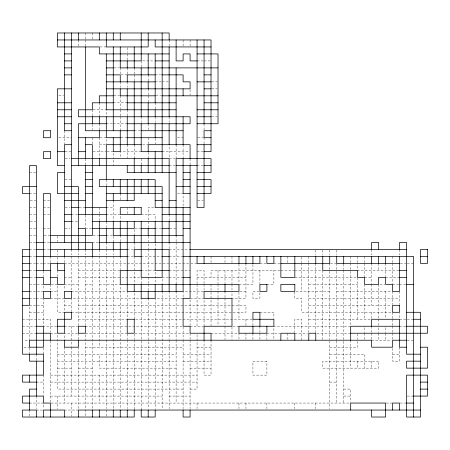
<?xml version="1.0" encoding="UTF-8"?>
<svg xmlns="http://www.w3.org/2000/svg" width="450" height="450" viewBox="0 0 450 450"><rect width="100%" height="100%" fill="white"/><g stroke="black" fill="none" stroke-linecap="round" stroke-linejoin="round"><path stroke-width="0.34" stroke-dasharray="2.25 1.69" d="M100.007 46.941L106.296 46.941M142.605 60.907L153.776 60.907M197.066 60.907L203.355 60.907M204.053 60.907L210.336 60.907M113.974 67.888L119.559 67.888M120.954 74.869L127.243 74.869M155.171 74.869L162.157 74.869M155.171 81.855L161.454 81.855M162.157 81.855L168.441 81.855M211.731 81.855L217.316 81.855M211.731 88.836L217.316 88.836M58.809 95.816L63.697 95.816M113.974 95.816L119.559 95.816M155.869 95.816L161.454 95.816M113.276 102.802L127.243 102.802M93.026 109.783L106.296 109.783L106.296 116.066M211.731 116.769L217.316 116.769M106.296 123.75L112.579 123.75M113.276 123.75L127.243 123.75M134.224 130.731L141.204 130.731M58.809 137.717L71.381 137.717M100.007 137.717L106.296 137.717L106.296 144M120.954 137.717L127.243 137.717M177.519 137.717L183.105 137.717M197.769 137.717L203.355 137.717M99.309 144.697L106.296 144.697M142.605 144.697L148.191 144.697M65.093 151.684L71.381 151.684M93.026 151.684L106.296 151.684M106.993 151.684L113.276 151.684L113.276 157.967M141.204 151.684L120.257 151.684L120.257 157.967M162.157 151.684L188.691 151.684M197.066 151.684L203.355 151.684M65.093 158.664L69.981 158.664M175.421 158.664L169.138 158.664L169.138 144.697M169.138 165.645L175.421 165.645M197.066 165.645L203.355 165.645M29.481 172.631L35.769 172.631M65.093 179.612L71.381 179.612M29.481 193.579L35.769 193.579M177.519 193.579L183.105 193.579L183.105 206.145M30.184 200.559L35.769 200.559M43.447 200.559L49.731 200.559M197.769 200.559L203.355 200.559M29.481 207.546L35.769 207.546M43.447 207.546L49.731 207.546M65.093 207.546L69.981 207.546M79.059 207.546L85.343 207.546M106.296 207.546L113.276 207.546M153.776 207.546L148.191 207.546L148.191 220.809M29.481 214.526L35.769 214.526M43.447 214.526L49.731 214.526M71.381 214.526L77.664 214.526M106.296 214.526L120.257 214.526L120.257 220.809M141.204 214.526L155.171 214.526L155.171 220.809M30.184 221.507L35.769 221.507M71.381 221.507L77.664 221.507M29.481 228.493L35.769 228.493M43.447 228.493L49.731 228.493M65.093 228.493L69.981 228.493M85.343 228.493L91.631 228.493M141.204 228.493L134.224 228.493L134.224 234.776M155.171 228.493L162.157 228.493M169.836 228.493L176.119 228.493M29.481 235.474L35.769 235.474M44.145 235.474L49.731 235.474M93.026 235.474L98.612 235.474M106.296 235.474L112.579 235.474M29.481 242.454L35.769 242.454M43.447 242.454L49.731 242.454M92.329 242.454L98.612 242.454M29.481 249.441L35.769 249.441M43.447 249.441L49.731 249.441M127.243 249.441L133.526 249.441M169.138 249.441L190.086 249.441M29.481 256.421L35.769 256.421M127.243 256.421L133.526 256.421M141.204 256.421L162.157 256.421M169.138 256.421L183.105 256.421M29.481 263.407L35.769 263.407M36.467 263.407L42.75 263.407M43.447 263.407L49.731 263.407M64.395 263.407L188.691 263.407M190.783 263.407L197.066 263.407M259.914 263.407L266.197 263.407M273.881 263.407L280.164 263.407M330.441 263.407L336.026 263.407M400.269 263.407L405.855 263.407M407.25 263.407L413.533 263.407M29.481 270.388L35.769 270.388M78.362 270.388L120.257 270.388M141.204 270.388L155.171 270.388L155.171 283.657M169.138 270.388L190.086 270.388M280.164 270.388L211.033 270.388L211.033 277.369M280.862 270.388L294.131 270.388M294.829 270.388L322.059 270.388M398.869 270.388L357.671 270.388L357.671 263.407M30.184 277.369L35.769 277.369M64.395 277.369L71.381 277.369M78.362 277.369L141.204 277.369L141.204 284.355M168.441 277.369L162.157 277.369L162.157 283.657M169.138 277.369L183.105 277.369M197.066 277.369L245.947 277.369M294.829 277.369L357.671 277.369L357.671 319.269M364.657 277.369L371.638 277.369M385.605 277.369L398.869 277.369M29.481 284.355L35.769 284.355M37.164 284.355L43.447 284.355L43.447 289.941M51.131 284.355L57.414 284.355L57.414 312.283L64.395 312.283M78.362 284.355L64.395 284.355L64.395 289.941M85.343 284.355L92.329 284.355M99.309 284.355L120.257 284.355L120.257 408.645M238.967 284.355L252.934 284.355L252.934 263.407M266.895 284.355L273.881 284.355L273.881 270.388M308.796 284.355L357.671 284.355M380.019 284.355L384.907 284.355M392.586 284.355L398.869 284.355M399.566 284.355L405.855 284.355M29.481 291.336L42.75 291.336M50.434 291.336L57.414 291.336M71.381 291.336L126.546 291.336M203.355 291.336L183.105 291.336L183.105 297.619M245.947 291.336L238.967 291.336L238.967 319.269M259.217 291.336L252.934 291.336L252.934 298.316L259.914 298.316L259.914 291.336M329.743 291.336L294.829 291.336L294.829 298.316L301.809 298.316L301.809 312.283L391.191 312.283M336.724 291.336L391.191 291.336M29.481 298.316L35.769 298.316M36.467 298.316L42.75 298.316M50.434 298.316L64.395 298.316L64.395 311.586M183.105 298.316L155.171 298.316L155.171 408.645M308.796 298.316L399.566 298.316M35.769 305.303L29.481 305.303L29.481 340.217L23.895 340.217M37.164 305.303L43.447 305.303M64.395 305.303L71.381 305.303M78.362 305.303L245.947 305.303L245.947 312.283L231.981 312.283M308.796 305.303L391.191 305.303M29.481 312.283L43.447 312.283M71.381 312.283L231.283 312.283M259.914 312.283L273.881 312.283L273.881 318.566M22.5 319.269L50.434 319.269L50.434 332.533M78.362 319.269L127.243 319.269L127.243 291.336M252.231 319.269L134.224 319.269L134.224 291.336M308.796 319.269L370.941 319.269M405.855 319.269L399.566 319.269L399.566 312.981M407.25 319.269L412.836 319.269M22.5 326.25L35.769 326.25M56.717 326.25L43.447 326.25L43.447 299.019M64.395 326.25L77.664 326.25M85.343 326.25L183.105 326.25L183.105 339.519M190.086 326.25L203.355 326.25M238.967 326.25L231.981 326.25L231.981 339.519M399.566 326.25L405.855 326.25M22.5 333.231L36.467 333.231M50.434 333.231L56.717 333.231M77.664 333.231L64.395 333.231L64.395 340.217M127.243 333.231L85.343 333.231L85.343 416.329M211.033 333.231L238.967 333.231L238.967 339.519M266.895 333.231L280.164 333.231M294.829 333.231L307.395 333.231M350.691 333.231L315.776 333.231L315.776 263.407M371.638 340.217L391.191 340.217M407.25 340.217L413.533 340.217M23.895 347.197L29.481 347.197M85.343 347.197L183.105 347.197M197.066 347.197L211.033 347.197M329.743 347.197L357.671 347.197L357.671 340.217M57.414 354.184L176.119 354.184M183.105 354.184L211.033 354.184M329.743 354.184L364.657 354.184L364.657 368.145M392.586 354.184L399.566 354.184M57.414 361.164L176.119 361.164M183.105 361.164L211.033 361.164M57.414 368.145L71.381 368.145M78.362 368.145L92.329 368.145M176.119 368.145L99.309 368.145L99.309 354.184M190.086 368.145L211.033 368.145M50.434 375.131L197.066 375.131M36.467 382.112L43.447 382.112M50.434 382.112L197.066 382.112M329.743 382.112L336.724 382.112M183.105 389.093L57.414 389.093L57.414 333.231M190.086 389.093L197.066 389.093L197.066 333.231M343.704 389.093L350.691 389.093L350.691 402.362M50.434 396.079L162.157 396.079M169.138 396.079L190.086 396.079M343.704 396.079L350.691 396.079M407.25 396.079L413.533 396.079M29.481 403.059L43.447 403.059L43.447 408.645M51.131 403.059L350.691 403.059M386.303 403.059L392.586 403.059M400.269 403.059L406.553 403.059M36.467 410.046L43.447 410.046M64.395 410.046L78.362 410.046M399.566 249.441L399.566 255.026M399.566 291.336L399.566 304.605M399.566 347.197L399.566 361.164L392.586 361.164L392.586 347.197M392.586 256.421L392.586 262.704M392.586 263.407L392.586 283.657M392.586 291.336L392.586 304.605M392.586 312.283L392.586 318.566M392.586 319.269L392.586 325.553M392.586 326.25L392.586 332.533M392.586 333.231L392.586 339.519M385.605 263.407L385.605 276.671M385.605 291.336L385.605 318.566M385.605 327.645L385.605 332.533M385.605 333.231L385.605 340.217M378.619 263.407L378.619 270.388M378.619 284.355L378.619 318.566M378.619 319.269L378.619 325.553M378.619 327.645L378.619 332.533M378.619 333.231L378.619 340.217M371.638 249.441L371.638 255.026M371.638 263.407L371.638 283.657M371.638 284.355L371.638 305.303M371.638 312.283L371.638 318.566M371.638 326.25L371.638 332.533M371.638 333.231L371.638 339.519M371.638 361.164L371.638 368.145M364.657 256.421L364.657 262.704M364.657 263.407L364.657 276.671M364.657 284.355L364.657 319.269M364.657 327.645L364.657 332.533M364.657 333.231L364.657 339.519M357.671 256.421L357.671 262.704M357.671 333.934L357.671 339.519M357.671 361.164L357.671 368.145M350.691 256.421L350.691 262.704M350.691 263.407L350.691 326.25L273.881 326.25L273.881 339.519M350.691 340.217L350.691 368.145M343.704 264.105L343.704 269.691M343.704 270.388L343.704 403.059M336.724 250.138L336.724 255.026M336.724 263.407L336.724 340.217M336.724 340.914L336.724 403.059M329.743 250.138L329.743 255.026M329.743 263.407L329.743 339.519M329.743 340.914L329.743 408.645M322.757 250.138L322.757 255.026M322.757 270.388L322.757 339.519M315.776 250.138L315.776 255.026M315.776 403.059L315.776 408.645M308.796 256.421L308.796 262.704M308.796 263.407L308.796 332.533M301.809 257.119L301.809 262.704M301.809 263.407L301.809 291.336M301.809 340.217L301.809 319.269L294.829 319.269L294.829 332.533M294.829 403.059L294.829 408.645M287.843 256.421L287.843 262.704M287.843 333.231L287.843 339.519M266.895 333.934L266.895 339.519M266.895 403.059L266.895 408.645M259.914 270.388L259.914 283.657M259.914 326.25L259.914 332.533M259.914 333.231L259.914 339.519M252.934 319.269L252.934 325.553M252.934 333.231L252.934 339.519M245.947 263.407L245.947 298.316L231.981 298.316L231.981 291.336M245.947 319.269L245.947 325.553M245.947 333.231L245.947 339.519M245.947 403.059L245.947 408.645M238.967 264.105L238.967 283.657M238.967 403.059L238.967 408.645M231.981 256.421L231.981 262.704M231.981 270.388L231.981 283.657M231.981 284.355L231.981 289.941M225 256.421L225 262.704M225 270.388L225 283.657M225 291.336L225 297.619M225 298.316L225 325.553M225 326.25L225 339.519M218.019 270.388L218.019 283.657M218.019 284.355L218.019 289.941M218.019 291.336L218.019 297.619M218.019 298.316L218.019 325.553M211.033 256.421L211.033 262.704M211.033 284.355L211.033 325.553M211.033 340.217L211.033 375.131L204.053 375.131L204.053 340.217M204.053 123.75L204.053 130.033M204.053 137.717L204.053 144M204.053 283.657L204.053 270.388L197.066 270.388L197.066 283.657M204.053 284.355L204.053 289.941M204.053 326.25L204.053 298.316L190.086 298.316L190.086 325.553M197.066 284.355L197.066 326.25M197.066 403.059L197.066 408.645M190.086 39.954L190.086 46.243M190.086 89.533L190.086 95.119M190.086 158.664L190.086 164.947M190.086 339.519L190.086 333.231L134.224 333.231L134.224 339.519M190.086 340.217L190.086 408.645M183.105 39.954L183.105 46.243M183.105 144.697L183.105 157.967M183.105 340.217L183.105 408.645M176.119 144.697L176.119 157.967M176.119 235.474L176.119 241.757M176.119 242.454L176.119 284.355M176.119 291.336L176.119 339.519M176.119 340.217L176.119 403.059M169.138 39.954L169.138 46.243M169.138 116.769L169.138 122.355M169.138 214.526L169.138 221.507M169.138 242.454L169.138 248.743M169.138 291.336L169.138 339.519M169.138 340.217L169.138 408.645M162.157 291.336L162.157 408.645M155.171 102.802L155.171 109.086M155.171 116.769L155.171 122.355M155.171 138.414L155.171 144M155.171 243.855L155.171 249.441M148.191 74.869L148.191 81.157M148.191 88.836L148.191 95.119M148.191 95.816L148.191 102.802M148.191 123.75L148.191 130.033M148.191 137.717L148.191 144M148.191 152.381L148.191 157.967M148.191 221.507L148.191 227.796M148.191 236.171L148.191 241.757M148.191 243.855L148.191 248.743M148.191 249.441L148.191 276.671M148.191 277.369L148.191 283.657M148.191 284.355L148.191 291.336M148.191 298.316L148.191 408.645M141.204 60.907L141.204 67.191M141.204 116.769L141.204 122.355M141.204 158.664L141.204 164.947M141.204 410.046L141.204 298.316L71.381 298.316L71.381 311.586M134.224 67.888L134.224 74.171M134.224 74.869L134.224 81.157M134.224 144.697L134.224 157.967M134.224 242.454L134.224 249.441M134.224 256.421L134.224 284.355M134.224 340.217L134.224 410.046M127.243 47.638L127.243 52.526M127.243 53.921L127.243 60.204M127.243 67.888L127.243 74.171M127.243 81.855L127.243 87.441M127.243 109.783L127.243 116.066M127.243 144.697L127.243 157.967M127.243 207.546L127.243 213.829M127.243 333.934L127.243 339.519M127.243 340.217L127.243 408.645M120.257 67.888L120.257 74.171M120.257 81.855L120.257 87.441M120.257 95.816L120.257 109.086M120.257 109.783L120.257 116.066M120.257 116.769L120.257 130.033M120.257 193.579L120.257 199.862M120.257 235.474L120.257 241.757M120.257 256.421L120.257 269.691M113.276 160.059L113.276 164.947M113.276 200.559L113.276 220.809M113.276 236.171L113.276 242.454M113.276 249.441L113.276 255.026M113.276 256.421L113.276 408.645M106.296 179.612L106.296 185.895M106.296 221.507L106.296 227.796M106.296 242.454L106.296 248.743M106.296 249.441L106.296 255.026M106.296 256.421L106.296 339.519M106.296 340.217L106.296 408.645M106.296 410.046L106.296 416.329M99.309 102.802L99.309 116.066M99.309 123.75L99.309 130.033M99.309 137.717L99.309 157.967M99.309 207.546L99.309 213.829M99.309 214.526L99.309 221.507M99.309 250.138L99.309 255.026M99.309 256.421L99.309 347.197M99.309 375.131L99.309 403.059M92.329 32.974L92.329 39.257M92.329 109.783L92.329 116.066M92.329 124.448L92.329 130.033M92.329 137.717L92.329 144M92.329 256.421L92.329 408.645M85.343 32.974L85.343 39.257M85.343 39.954L85.343 46.243M85.343 158.664L85.343 164.947M85.343 215.224L85.343 227.796M85.343 249.441L85.343 255.026M85.343 256.421L85.343 325.553M78.362 39.954L78.362 46.243M78.362 249.441L78.362 255.026M78.362 256.421L78.362 325.553M78.362 333.231L78.362 339.519M78.362 347.197L78.362 408.645M71.381 249.441L71.381 255.026M71.381 256.421L71.381 289.941M71.381 326.25L71.381 346.5M71.381 347.197L71.381 396.079M71.381 403.059L71.381 416.329M64.395 130.731L64.395 144M64.395 256.421L64.395 262.704M64.395 347.197L64.395 403.059M57.414 236.171L57.414 241.757M57.414 250.138L57.414 255.026M57.414 257.119L57.414 262.704M57.414 270.388L57.414 276.671M57.414 396.079L57.414 408.645M50.434 256.421L50.434 262.704M50.434 284.355L50.434 289.941M50.434 340.914L50.434 402.362M43.447 271.086L43.447 276.671M43.447 347.895L43.447 354.184M43.447 375.131L43.447 395.381M36.467 354.184L36.467 360.467M36.467 396.079L36.467 408.645M29.481 347.895L29.481 353.481M29.481 410.046L29.481 416.329M266.895 361.164L252.934 361.164L252.934 375.131L266.895 375.131L266.895 361.164M378.619 361.164L322.757 361.164L322.757 368.145L378.619 368.145L378.619 361.164"/><path stroke-width="0.67" d="M57.414 39.954L211.033 39.954L211.033 151.684L204.053 151.684M211.033 46.941L155.171 46.941L155.171 39.954M64.395 53.921L71.381 53.921M169.138 53.921L99.309 53.921L99.309 46.941L57.414 46.941L57.414 32.974L169.138 32.974L169.138 39.954M197.066 53.921L218.019 53.921L218.019 123.75L197.066 123.75M64.395 60.907L71.381 60.907M106.296 60.907L141.204 60.907L141.204 32.974M155.171 60.907L169.138 60.907M197.066 60.907L190.086 60.907L190.086 53.921L183.105 53.921L183.105 60.907L176.119 60.907L176.119 39.954M64.395 67.888L71.381 67.888M106.296 67.888L113.276 67.888M218.019 67.888L120.257 67.888L120.257 46.941M64.395 74.869L71.381 74.869M106.296 74.869L120.257 74.869L120.257 81.855M155.171 74.869L127.243 74.869L127.243 81.855M162.157 74.869L183.105 74.869L183.105 81.855L190.086 81.855L190.086 88.836L106.296 88.836M204.053 74.869L211.033 74.869M106.296 81.855L155.171 81.855M197.066 81.855L211.033 81.855M71.381 88.836L57.414 88.836L57.414 165.645L64.395 165.645M204.053 88.836L211.033 88.836M113.276 95.816L99.309 95.816L99.309 102.802M155.171 95.816L120.257 95.816L120.257 88.836M162.157 95.816L218.019 95.816M57.414 102.802L71.381 102.802M113.276 102.802L92.329 102.802L92.329 109.783L78.362 109.783L78.362 116.769L190.086 116.769L190.086 123.75L127.243 123.75M127.243 102.802L176.119 102.802M204.053 102.802L218.019 102.802M57.414 109.783L71.381 109.783M176.119 109.783L106.296 109.783L106.296 53.921M197.066 109.783L218.019 109.783M57.414 116.769L71.381 116.769M197.066 116.769L211.033 116.769M64.395 123.75L71.381 123.75M106.296 123.75L78.362 123.75L78.362 165.645M71.381 130.731L64.395 130.731L64.395 32.974M134.224 130.731L85.343 130.731L85.343 46.941M141.204 130.731L183.105 130.731M211.033 130.731L204.053 130.731L204.053 137.717L211.033 137.717M78.362 137.717L99.309 137.717L99.309 130.731M120.257 137.717L106.296 137.717L106.296 116.769M127.243 137.717L162.157 137.717M71.381 144.697L64.395 144.697L64.395 242.454M85.343 144.697L92.329 144.697L92.329 235.474L50.434 235.474M141.204 144.697L106.296 144.697L106.296 179.612M197.066 144.697L211.033 144.697M57.414 151.684L64.395 151.684M78.362 151.684L85.343 151.684M162.157 151.684L141.204 151.684L141.204 123.75M71.381 158.664L169.138 158.664L169.138 214.526M71.381 165.645L169.138 165.645M176.119 165.645L197.066 165.645M204.053 165.645L211.033 165.645M64.395 172.631L57.414 172.631L57.414 193.579L78.362 193.579M85.343 172.631L92.329 172.631M176.119 172.631L127.243 172.631L127.243 165.645M183.105 172.631L190.086 172.631M197.066 172.631L211.033 172.631L211.033 158.664L176.119 158.664L176.119 235.474M85.343 179.612L92.329 179.612M183.105 179.612L190.086 179.612M197.066 179.612L211.033 179.612L211.033 193.579L197.066 193.579M36.467 186.593L22.5 186.593L22.5 193.579L29.481 193.579M64.395 186.593L78.362 186.593L78.362 249.441M85.343 186.593L92.329 186.593M176.119 186.593L190.086 186.593M197.066 186.593L211.033 186.593M85.343 193.579L92.329 193.579M106.296 193.579L162.157 193.579M190.086 193.579L183.105 193.579L183.105 158.664M64.395 200.559L85.343 200.559M106.296 200.559L134.224 200.559L134.224 179.612M155.171 200.559L162.157 200.559M169.138 200.559L176.119 200.559M71.381 207.546L78.362 207.546M85.343 207.546L106.296 207.546M190.086 207.546L155.171 207.546L155.171 179.612L99.309 179.612L99.309 186.593L162.157 186.593L162.157 277.369L141.204 277.369L141.204 221.507M64.395 214.526L71.381 214.526M78.362 214.526L106.296 214.526M162.157 214.526L190.086 214.526M64.395 221.507L71.381 221.507M92.329 221.507L190.086 221.507M78.362 228.493L85.343 228.493L85.343 249.441M92.329 228.493L134.224 228.493L134.224 221.507M141.204 228.493L155.171 228.493M162.157 228.493L169.138 228.493M183.105 228.493L190.086 228.493M99.309 235.474L106.296 235.474M183.105 235.474L113.276 235.474L113.276 221.507M36.467 242.454L43.447 242.454M50.434 242.454L92.329 242.454L92.329 256.421M99.309 242.454L190.086 242.454M29.481 249.441L22.5 249.441L22.5 354.184L43.447 354.184L43.447 375.131L22.5 375.131L22.5 382.112L36.467 382.112M36.467 249.441L43.447 249.441M50.434 249.441L127.243 249.441M190.086 249.441L406.553 249.441M22.5 256.421L29.481 256.421M36.467 256.421L127.243 256.421M141.204 256.421L134.224 256.421L134.224 249.441L169.138 249.441L169.138 291.336M162.157 256.421L169.138 256.421M183.105 256.421L413.533 256.421L413.533 417.026M420.519 256.421L427.5 256.421M22.5 263.407L29.481 263.407M280.862 263.407L329.743 263.407L329.743 256.421M399.566 263.407L336.724 263.407L336.724 256.421M22.5 270.388L29.481 270.388M36.467 270.388L50.434 270.388M64.395 270.388L57.414 270.388L57.414 263.407M141.204 270.388L120.257 270.388L120.257 284.355L238.967 284.355L238.967 291.336L204.053 291.336L204.053 298.316L231.981 298.316L231.981 326.25L204.053 326.25L204.053 340.217M169.138 270.388L155.171 270.388L155.171 249.441M399.566 270.388L406.553 270.388M22.5 277.369L29.481 277.369M36.467 277.369L43.447 277.369L43.447 284.355L50.434 284.355L50.434 263.407L64.395 263.407L64.395 284.355L57.414 284.355L57.414 277.369L50.434 277.369M183.105 277.369L190.086 277.369M399.566 277.369L406.553 277.369M406.553 284.355L413.533 284.355M22.5 291.336L29.481 291.336M22.5 298.316L29.481 298.316M22.5 305.303L29.481 305.303L29.481 165.645L36.467 165.645L36.467 354.184M406.553 312.283L420.519 312.283L420.519 417.026L406.553 417.026L406.553 375.131L427.5 375.131L427.5 396.079L413.533 396.079M413.533 319.269L420.519 319.269M36.467 326.25L43.447 326.25L43.447 347.197L29.481 347.197L29.481 340.217L371.638 340.217L371.638 347.197L392.586 347.197L392.586 340.217L406.553 340.217M57.414 326.25L64.395 326.25M399.566 326.25L350.691 326.25L350.691 340.217M406.553 326.25L427.5 326.25L427.5 333.231L350.691 333.231M36.467 333.231L50.434 333.231L50.434 340.217M406.553 347.197L399.566 347.197L399.566 319.269L371.638 319.269L371.638 326.25M420.519 347.197L427.5 347.197L427.5 368.145L406.553 368.145L406.553 361.164L420.519 361.164M420.519 354.184L406.553 354.184L406.553 242.454L399.566 242.454L399.566 249.441M43.447 361.164L29.481 361.164L29.481 354.184M420.519 382.112L427.5 382.112M36.467 389.093L29.481 389.093L29.481 410.046M420.519 389.093L427.5 389.093M29.481 403.059L22.5 403.059L22.5 396.079L43.447 396.079L43.447 403.059L50.434 403.059L50.434 417.026M406.553 403.059L413.533 403.059M420.519 410.046L78.362 410.046L78.362 417.026M399.566 256.421L399.566 291.336L392.586 291.336L392.586 284.355L385.605 284.355L385.605 277.369L378.619 277.369L378.619 284.355L364.657 284.355L364.657 277.369L357.671 277.369L357.671 270.388L322.757 270.388L322.757 256.421M399.566 410.046L399.566 403.059L392.586 403.059L392.586 410.046M385.605 256.421L385.605 263.407M378.619 249.441L378.619 242.454L371.638 242.454L371.638 249.441M378.619 256.421L378.619 263.407M371.638 256.421L371.638 263.407M371.638 410.046L371.638 417.026L385.605 417.026L385.605 403.059L350.691 403.059L350.691 410.046M343.704 256.421L343.704 263.407M315.776 256.421L315.776 263.407M315.776 340.217L315.776 333.231L308.796 333.231L308.796 340.217M294.829 256.421L294.829 277.369L280.862 277.369L280.862 256.421M294.829 340.217L294.829 333.231L280.862 333.231L280.862 340.217M273.881 256.421L273.881 263.407L266.895 263.407L266.895 256.421M266.895 326.25L266.895 333.231L238.967 333.231L238.967 326.25L273.881 326.25L273.881 319.269L252.934 319.269L252.934 312.283L259.914 312.283L259.914 326.25M259.914 256.421L259.914 263.407L197.066 263.407L197.066 256.421M252.934 256.421L252.934 263.407M252.934 326.25L252.934 333.231M245.947 256.421L245.947 263.407M238.967 256.421L238.967 263.407M225 284.355L225 291.336M211.033 340.217L211.033 333.231L190.086 333.231L190.086 326.25L183.105 326.25L183.105 298.316L190.086 298.316L190.086 165.645M204.053 39.954L204.053 123.75M204.053 144.697L204.053 207.546L197.066 207.546L197.066 39.954M204.053 256.421L204.053 263.407M190.086 158.664L190.086 144.697L148.191 144.697L148.191 151.684M190.086 410.046L190.086 417.026L183.105 417.026L183.105 410.046M183.105 88.836L183.105 95.816M183.105 116.769L183.105 144.697M183.105 207.546L183.105 291.336L127.243 291.336L127.243 221.507M176.119 67.888L176.119 144.697M176.119 284.355L176.119 291.336M169.138 46.941L169.138 116.769M169.138 123.75L169.138 144.697M169.138 221.507L169.138 242.454M162.157 32.974L162.157 172.631M162.157 284.355L162.157 291.336M155.171 53.921L155.171 102.802M155.171 109.783L155.171 116.769M155.171 123.75L155.171 137.717M155.171 151.684L155.171 172.631M155.171 221.507L155.171 242.454M155.171 284.355L155.171 298.316L141.204 298.316L141.204 284.355M155.171 410.046L155.171 417.026L141.204 417.026L141.204 410.046M148.191 32.974L148.191 46.941L106.296 46.941L106.296 32.974M148.191 53.921L148.191 74.869M148.191 81.855L148.191 88.836M148.191 102.802L148.191 123.75M148.191 158.664L148.191 172.631M148.191 179.612L148.191 193.579M148.191 228.493L148.191 235.474M148.191 291.336L148.191 298.316M148.191 410.046L148.191 417.026M141.204 67.888L141.204 116.769M141.204 165.645L141.204 172.631M141.204 179.612L141.204 193.579M134.224 46.941L134.224 67.888M134.224 81.855L134.224 144.697M134.224 158.664L134.224 172.631M134.224 207.546L134.224 214.526M134.224 235.474L134.224 242.454M134.224 284.355L134.224 291.336M134.224 410.046L134.224 417.026L22.5 417.026L22.5 410.046L36.467 410.046L36.467 417.026M127.243 60.907L127.243 67.888M127.243 88.836L127.243 109.783M127.243 116.769L127.243 144.697M127.243 179.612L127.243 200.559M127.243 410.046L127.243 417.026M120.257 32.974L120.257 39.954M120.257 130.731L120.257 151.684L113.276 151.684L113.276 137.717M120.257 179.612L120.257 193.579M120.257 221.507L120.257 235.474M120.257 242.454L120.257 256.421M120.257 410.046L120.257 417.026M113.276 32.974L113.276 39.954M113.276 46.941L113.276 130.731M113.276 179.612L113.276 186.593M113.276 193.579L113.276 200.559M113.276 242.454L113.276 249.441M113.276 410.046L113.276 417.026M106.296 186.593L106.296 221.507M106.296 228.493L106.296 242.454M99.309 32.974L99.309 39.954M99.309 116.769L99.309 123.75M99.309 158.664L99.309 165.645M99.309 221.507L99.309 249.441M99.309 410.046L99.309 417.026M92.329 116.769L92.329 123.75M92.329 410.046L92.329 417.026M85.343 137.717L85.343 158.664M85.343 165.645L85.343 214.526M78.362 32.974L78.362 39.954M78.362 340.217L78.362 347.197L64.395 347.197L64.395 340.217M71.381 32.974L71.381 249.441M64.395 249.441L64.395 256.421M64.395 417.026L64.395 410.046L43.447 410.046L43.447 417.026M50.434 256.421L50.434 193.579L43.447 193.579L43.447 270.388M36.467 361.164L36.467 396.079M29.481 375.131L29.481 382.112M50.434 130.731L43.447 130.731L43.447 137.717L50.434 137.717L50.434 130.731M50.434 151.684L43.447 151.684L43.447 158.664L50.434 158.664L50.434 151.684M141.204 207.546L120.257 207.546L120.257 214.526L141.204 214.526L141.204 207.546M427.5 249.441L420.519 249.441L420.519 263.407L427.5 263.407L427.5 249.441M266.895 284.355L259.914 284.355L259.914 291.336L266.895 291.336L266.895 284.355M294.829 284.355L280.862 284.355L280.862 291.336L294.829 291.336L294.829 284.355M50.434 291.336L43.447 291.336L43.447 298.316L50.434 298.316L50.434 291.336M71.381 291.336L64.395 291.336L64.395 298.316L71.381 298.316L71.381 291.336M399.566 305.303L392.586 305.303L392.586 312.283L399.566 312.283L399.566 305.303M71.381 312.283L64.395 312.283L64.395 333.231L57.414 333.231L57.414 319.269L71.381 319.269L71.381 312.283M134.224 319.269L127.243 319.269L127.243 333.231L134.224 333.231L134.224 319.269M85.343 326.25L78.362 326.25L78.362 333.231L85.343 333.231L85.343 326.25"/></g></svg>
